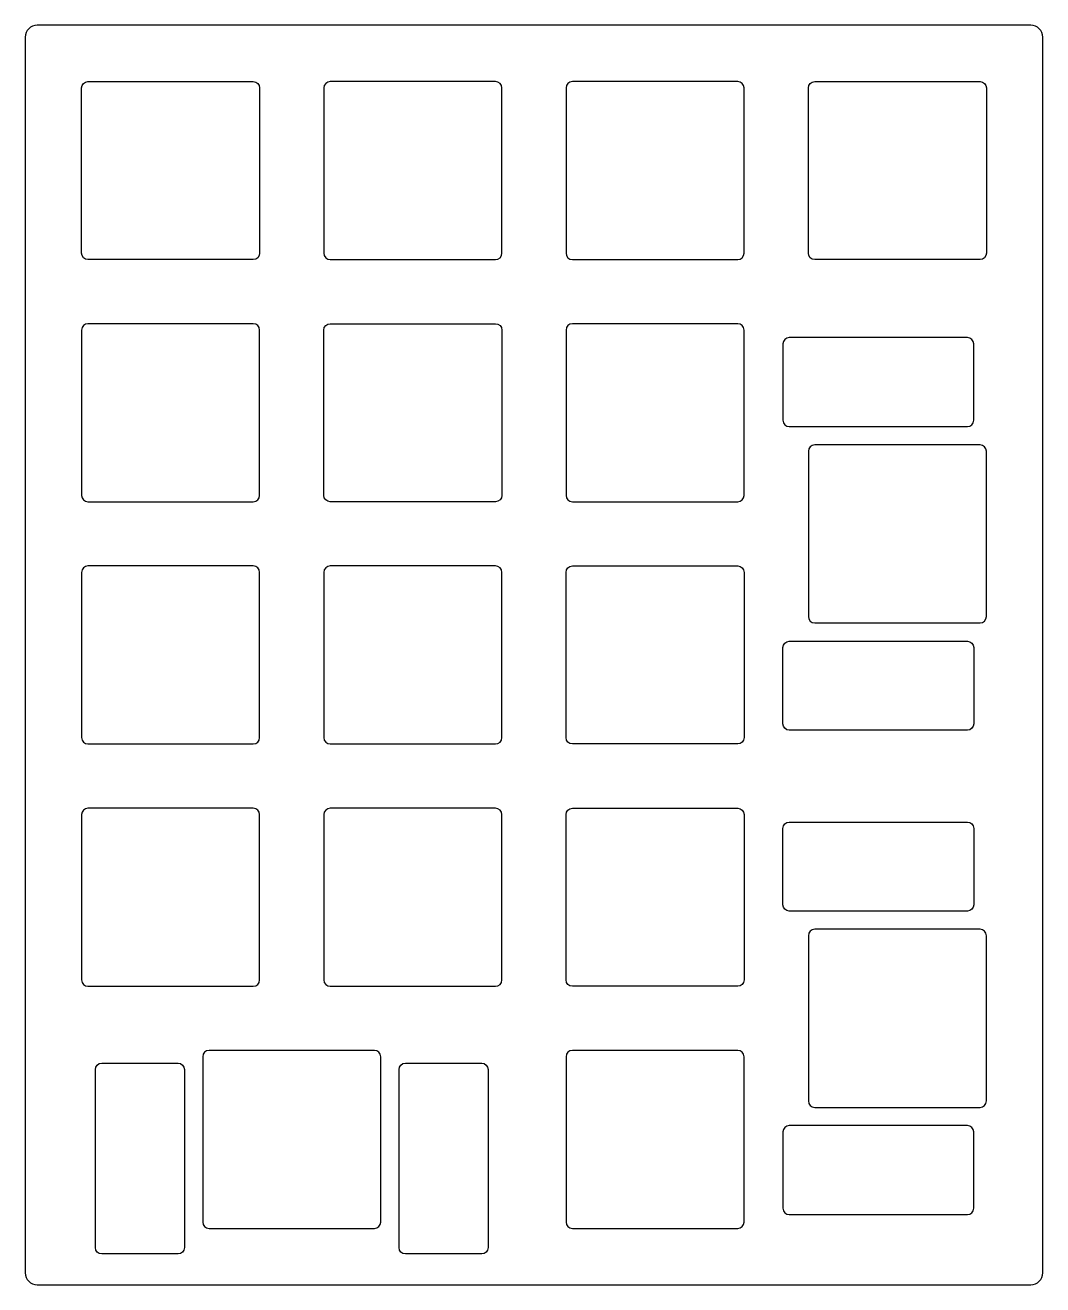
# Model space of a CAD drawing. Header units: millimetres. Extents: x 108.4 to 188.4, y -154.5 to -55.4.
import ezdxf

# ---------------------------------------------------------------- set-up
doc = ezdxf.new("R2010")
doc.units = ezdxf.units.MM
doc.header["$MEASUREMENT"] = 0
doc.layers.add('switch plate', color=7, linetype='Continuous', lineweight=0)

# ---------------------------------------------------------------- blocks, each defined once
blk = doc.blocks.new('Block_1')
at = {"layer": 'switch plate', "color": 18, "lineweight": 25, "true_color": 0x040000}
for points in [[(112.829, -73.344), (112.829, -73.62), (113.052, -73.844), (113.329, -73.844), (113.329, -73.844), (126.329, -73.844), (126.329, -73.844), (126.605, -73.844), (126.829, -73.62), (126.829, -73.344), (126.829, -73.344), (126.829, -60.344), (126.829, -60.344), (126.829, -60.068), (126.605, -59.844), (126.329, -59.844), (126.329, -59.844), (113.329, -59.844), (113.329, -59.844), (113.052, -59.844), (112.829, -60.068), (112.829, -60.344), (112.829, -60.344), (112.829, -73.344), (112.829, -73.344)], [(131.879, -73.344), (131.879, -73.344), (131.879, -60.344), (131.879, -60.344), (131.879, -60.068), (132.102, -59.844), (132.379, -59.844), (132.379, -59.844), (145.379, -59.844), (145.379, -59.844), (145.655, -59.844), (145.879, -60.068), (145.879, -60.344), (145.879, -60.344), (145.879, -73.344), (145.879, -73.344), (145.879, -73.62), (145.655, -73.844), (145.379, -73.844), (145.379, -73.844), (132.379, -73.844), (132.379, -73.844), (132.102, -73.844), (131.879, -73.62), (131.879, -73.344)], [(150.929, -73.344), (150.929, -73.344), (150.929, -60.344), (150.929, -60.344), (150.929, -60.068), (151.152, -59.844), (151.429, -59.844), (151.429, -59.844), (164.429, -59.844), (164.429, -59.844), (164.705, -59.844), (164.929, -60.068), (164.929, -60.344), (164.929, -60.344), (164.929, -73.344), (164.929, -73.344), (164.929, -73.62), (164.705, -73.844), (164.429, -73.844), (164.429, -73.844), (151.429, -73.844), (151.429, -73.844), (151.152, -73.844), (150.929, -73.62), (150.929, -73.344)], [(169.979, -73.344), (169.979, -73.62), (170.202, -73.844), (170.479, -73.844), (170.479, -73.844), (183.479, -73.844), (183.479, -73.844), (183.755, -73.844), (183.979, -73.62), (183.979, -73.344), (183.979, -73.344), (183.979, -60.344), (183.979, -60.344), (183.979, -60.068), (183.755, -59.844), (183.479, -59.844), (183.479, -59.844), (170.479, -59.844), (170.479, -59.844), (170.202, -59.844), (169.979, -60.068), (169.979, -60.344), (169.979, -60.344), (169.979, -73.344), (169.979, -73.344)], [(112.829, -92.394), (112.829, -92.394), (112.829, -79.394), (112.829, -79.394), (112.829, -79.118), (113.052, -78.894), (113.329, -78.894), (113.329, -78.894), (126.329, -78.894), (126.329, -78.894), (126.605, -78.894), (126.829, -79.118), (126.829, -79.394), (126.829, -79.394), (126.829, -92.394), (126.829, -92.394), (126.829, -92.67), (126.605, -92.894), (126.329, -92.894), (126.329, -92.894), (113.329, -92.894), (113.329, -92.894), (113.052, -92.894), (112.829, -92.67), (112.829, -92.394)], [(131.879, -92.394), (131.879, -92.67), (132.102, -92.894), (132.379, -92.894), (132.379, -92.894), (145.379, -92.894), (145.379, -92.894), (145.655, -92.894), (145.879, -92.67), (145.879, -92.394), (145.879, -92.394), (145.879, -79.394), (145.879, -79.394), (145.879, -79.118), (145.655, -78.894), (145.379, -78.894), (145.379, -78.894), (132.379, -78.894), (132.379, -78.894), (132.102, -78.894), (131.879, -79.118), (131.879, -79.394), (131.879, -79.394), (131.879, -92.394), (131.879, -92.394)], [(150.929, -92.394), (150.929, -92.394), (150.929, -79.394), (150.929, -79.394), (150.929, -79.118), (151.152, -78.894), (151.429, -78.894), (151.429, -78.894), (164.429, -78.894), (164.429, -78.894), (164.705, -78.894), (164.929, -79.118), (164.929, -79.394), (164.929, -79.394), (164.929, -92.394), (164.929, -92.394), (164.929, -92.67), (164.705, -92.894), (164.429, -92.894), (164.429, -92.894), (151.429, -92.894), (151.429, -92.894), (151.152, -92.894), (150.929, -92.67), (150.929, -92.394)], [(168.479, -79.981), (168.479, -79.981), (182.479, -79.981), (182.479, -79.981), (182.755, -79.981), (182.979, -80.205), (182.979, -80.481), (182.979, -80.481), (182.979, -86.481), (182.979, -86.481), (182.979, -86.757), (182.755, -86.981), (182.479, -86.981), (182.479, -86.981), (168.479, -86.981), (168.479, -86.981), (168.202, -86.981), (167.979, -86.757), (167.979, -86.481), (167.979, -86.481), (167.979, -80.481), (167.979, -80.481), (167.979, -80.205), (168.202, -79.981), (168.479, -79.981)], [(170.479, -88.419), (170.479, -88.419), (183.479, -88.419), (183.479, -88.419), (183.755, -88.419), (183.979, -88.643), (183.979, -88.919), (183.979, -88.919), (183.979, -101.919), (183.979, -101.919), (183.979, -102.195), (183.755, -102.419), (183.479, -102.419), (183.479, -102.419), (170.479, -102.419), (170.479, -102.419), (170.202, -102.419), (169.979, -102.195), (169.979, -101.919), (169.979, -101.919), (169.979, -88.919), (169.979, -88.919), (169.979, -88.643), (170.202, -88.419), (170.479, -88.419)], [(131.879, -111.444), (131.879, -111.444), (131.879, -98.444), (131.879, -98.444), (131.879, -98.168), (132.102, -97.944), (132.379, -97.944), (132.379, -97.944), (145.379, -97.944), (145.379, -97.944), (145.655, -97.944), (145.879, -98.168), (145.879, -98.444), (145.879, -98.444), (145.879, -111.444), (145.879, -111.444), (145.879, -111.72), (145.655, -111.944), (145.379, -111.944), (145.379, -111.944), (132.379, -111.944), (132.379, -111.944), (132.102, -111.944), (131.879, -111.72), (131.879, -111.444)], [(150.929, -111.444), (150.929, -111.72), (151.152, -111.944), (151.429, -111.944), (151.429, -111.944), (164.429, -111.944), (164.429, -111.944), (164.705, -111.944), (164.929, -111.72), (164.929, -111.444), (164.929, -111.444), (164.929, -98.444), (164.929, -98.444), (164.929, -98.168), (164.705, -97.944), (164.429, -97.944), (164.429, -97.944), (151.429, -97.944), (151.429, -97.944), (151.152, -97.944), (150.929, -98.168), (150.929, -98.444), (150.929, -98.444), (150.929, -111.444), (150.929, -111.444)], [(168.479, -103.857), (168.202, -103.857), (167.979, -104.081), (167.979, -104.357), (167.979, -104.357), (167.979, -110.357), (167.979, -110.357), (167.979, -110.633), (168.202, -110.857), (168.479, -110.857), (168.479, -110.857), (182.479, -110.857), (182.479, -110.857), (182.755, -110.857), (182.979, -110.633), (182.979, -110.357), (182.979, -110.357), (182.979, -104.357), (182.979, -104.357), (182.979, -104.081), (182.755, -103.857), (182.479, -103.857), (182.479, -103.857), (168.479, -103.857), (168.479, -103.857)], [(112.829, -117.494), (112.829, -117.218), (113.052, -116.994), (113.329, -116.994), (113.329, -116.994), (126.329, -116.994), (126.329, -116.994), (126.605, -116.994), (126.829, -117.218), (126.829, -117.494), (126.829, -117.494), (126.829, -130.494), (126.829, -130.494), (126.829, -130.77), (126.605, -130.994), (126.329, -130.994), (126.329, -130.994), (113.329, -130.994), (113.329, -130.994), (113.052, -130.994), (112.829, -130.77), (112.829, -130.494), (112.829, -130.494), (112.829, -117.494), (112.829, -117.494)], [(131.879, -130.494), (131.879, -130.494), (131.879, -117.494), (131.879, -117.494), (131.879, -117.218), (132.102, -116.994), (132.379, -116.994), (132.379, -116.994), (145.379, -116.994), (145.379, -116.994), (145.655, -116.994), (145.879, -117.218), (145.879, -117.494), (145.879, -117.494), (145.879, -130.494), (145.879, -130.494), (145.879, -130.77), (145.655, -130.994), (145.379, -130.994), (145.379, -130.994), (132.379, -130.994), (132.379, -130.994), (132.102, -130.994), (131.879, -130.77), (131.879, -130.494)], [(150.929, -130.494), (150.929, -130.77), (151.152, -130.994), (151.429, -130.994), (151.429, -130.994), (164.429, -130.994), (164.429, -130.994), (164.705, -130.994), (164.929, -130.77), (164.929, -130.494), (164.929, -130.494), (164.929, -117.494), (164.929, -117.494), (164.929, -117.218), (164.705, -116.994), (164.429, -116.994), (164.429, -116.994), (151.429, -116.994), (151.429, -116.994), (151.152, -116.994), (150.929, -117.218), (150.929, -117.494), (150.929, -117.494), (150.929, -130.494), (150.929, -130.494)], [(168.479, -118.081), (168.202, -118.081), (167.979, -118.305), (167.979, -118.581), (167.979, -118.581), (167.979, -124.581), (167.979, -124.581), (167.979, -124.857), (168.202, -125.081), (168.479, -125.081), (168.479, -125.081), (182.479, -125.081), (182.479, -125.081), (182.755, -125.081), (182.979, -124.857), (182.979, -124.581), (182.979, -124.581), (182.979, -118.581), (182.979, -118.581), (182.979, -118.305), (182.755, -118.081), (182.479, -118.081), (182.479, -118.081), (168.479, -118.081), (168.479, -118.081)], [(170.479, -126.519), (170.479, -126.519), (183.479, -126.519), (183.479, -126.519), (183.755, -126.519), (183.979, -126.743), (183.979, -127.019), (183.979, -127.019), (183.979, -140.019), (183.979, -140.019), (183.979, -140.295), (183.755, -140.519), (183.479, -140.519), (183.479, -140.519), (170.479, -140.519), (170.479, -140.519), (170.202, -140.519), (169.979, -140.295), (169.979, -140.019), (169.979, -140.019), (169.979, -127.019), (169.979, -127.019), (169.979, -126.743), (170.202, -126.519), (170.479, -126.519)], [(122.354, -149.544), (122.354, -149.544), (122.354, -136.544), (122.354, -136.544), (122.354, -136.268), (122.578, -136.044), (122.854, -136.044), (122.854, -136.044), (135.854, -136.044), (135.854, -136.044), (136.13, -136.044), (136.354, -136.268), (136.354, -136.544), (136.354, -136.544), (136.354, -149.544), (136.354, -149.544), (136.354, -149.82), (136.13, -150.044), (135.854, -150.044), (135.854, -150.044), (122.854, -150.044), (122.854, -150.044), (122.578, -150.044), (122.354, -149.82), (122.354, -149.544)], [(150.929, -149.544), (150.929, -149.544), (150.929, -136.544), (150.929, -136.544), (150.929, -136.268), (151.152, -136.044), (151.429, -136.044), (151.429, -136.044), (164.429, -136.044), (164.429, -136.044), (164.705, -136.044), (164.929, -136.268), (164.929, -136.544), (164.929, -136.544), (164.929, -149.544), (164.929, -149.544), (164.929, -149.82), (164.705, -150.044), (164.429, -150.044), (164.429, -150.044), (151.429, -150.044), (151.429, -150.044), (151.152, -150.044), (150.929, -149.82), (150.929, -149.544)], [(113.916, -151.544), (113.916, -151.82), (114.14, -152.044), (114.416, -152.044), (114.416, -152.044), (120.416, -152.044), (120.416, -152.044), (120.692, -152.044), (120.916, -151.82), (120.916, -151.544), (120.916, -151.544), (120.916, -137.544), (120.916, -137.544), (120.916, -137.268), (120.692, -137.044), (120.416, -137.044), (120.416, -137.044), (114.416, -137.044), (114.416, -137.044), (114.14, -137.044), (113.916, -137.268), (113.916, -137.544), (113.916, -137.544), (113.916, -151.544), (113.916, -151.544)], [(137.792, -151.544), (137.792, -151.82), (138.015, -152.044), (138.292, -152.044), (138.292, -152.044), (144.292, -152.044), (144.292, -152.044), (144.568, -152.044), (144.792, -151.82), (144.792, -151.544), (144.792, -151.544), (144.792, -137.544), (144.792, -137.544), (144.792, -137.268), (144.568, -137.044), (144.292, -137.044), (144.292, -137.044), (138.292, -137.044), (138.292, -137.044), (138.015, -137.044), (137.792, -137.268), (137.792, -137.544), (137.792, -137.544), (137.792, -151.544), (137.792, -151.544)], [(168.479, -141.957), (168.479, -141.957), (182.479, -141.957), (182.479, -141.957), (182.755, -141.957), (182.979, -142.181), (182.979, -142.457), (182.979, -142.457), (182.979, -148.457), (182.979, -148.457), (182.979, -148.733), (182.755, -148.957), (182.479, -148.957), (182.479, -148.957), (168.479, -148.957), (168.479, -148.957), (168.202, -148.957), (167.979, -148.733), (167.979, -148.457), (167.979, -148.457), (167.979, -142.457), (167.979, -142.457), (167.979, -142.181), (168.202, -141.957), (168.479, -141.957)]]:
    blk.add_open_spline(points, degree=3, knots=[0, 0, 0, 0, 1, 1, 1, 2, 2, 2, 3, 3, 3, 4, 4, 4, 5, 5, 5, 6, 6, 6, 7, 7, 7, 8, 8, 8, 8], dxfattribs=at)
blk = doc.blocks.new('Block_0')
at = {"layer": 'switch plate'}
blk.add_blockref('Block_1', (0, 0), dxfattribs=at)

msp = doc.modelspace()

# ---------------------------------------------------------------- linework, layer by layer
at = {"layer": 'switch plate', "color": 18, "lineweight": 25, "true_color": 0x040000}
for points, knots in [([(108.4, -56.367), (108.4, -56.367), (108.4, -56.367), (108.4, -56.367), (108.4, -55.841), (108.827, -55.415), (109.353, -55.415), (109.353, -55.415), (187.458, -55.415), (187.458, -55.415), (187.984, -55.415), (188.41, -55.841), (188.41, -56.367), (188.41, -56.367), (188.41, -153.522), (188.41, -153.522), (188.41, -154.048), (187.984, -154.475), (187.458, -154.475), (187.458, -154.475), (109.353, -154.475), (109.353, -154.475), (108.827, -154.475), (108.4, -154.048), (108.4, -153.522), (108.4, -153.522), (108.4, -56.367), (108.4, -56.367)], [0, 0, 0, 0, 1, 1, 1, 2, 2, 2, 3, 3, 3, 4, 4, 4, 5, 5, 5, 6, 6, 6, 7, 7, 7, 8, 8, 8, 9, 9, 9, 9]), ([(112.829, -111.444), (112.829, -111.444), (112.829, -98.444), (112.829, -98.444), (112.829, -98.168), (113.052, -97.944), (113.329, -97.944), (113.329, -97.944), (126.329, -97.944), (126.329, -97.944), (126.605, -97.944), (126.829, -98.168), (126.829, -98.444), (126.829, -98.444), (126.829, -111.444), (126.829, -111.444), (126.829, -111.72), (126.605, -111.944), (126.329, -111.944), (126.329, -111.944), (113.329, -111.944), (113.329, -111.944), (113.052, -111.944), (112.829, -111.72), (112.829, -111.444)], [0, 0, 0, 0, 1, 1, 1, 2, 2, 2, 3, 3, 3, 4, 4, 4, 5, 5, 5, 6, 6, 6, 7, 7, 7, 8, 8, 8, 8])]:
    msp.add_open_spline(points, degree=3, knots=knots, dxfattribs=at)

# ---------------------------------------------------------------- block references
at = {"layer": 'switch plate'}
msp.add_blockref('Block_0', (0, 0), dxfattribs=at)

doc.saveas('drawing.dxf')
